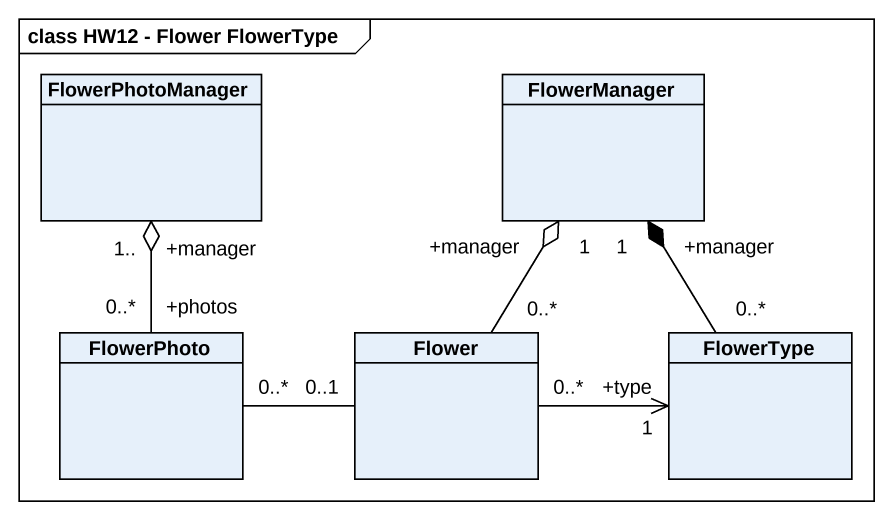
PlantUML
@startuml
mainframe class HW12 - Flower FlowerType
hide circle
hide empty members
class FlowerPhotoManager
class FlowerManager
class FlowerPhoto
class Flower
class FlowerType
FlowerPhotoManager "+manager\n1.." o-- "+photos\n0..*" FlowerPhoto
FlowerManager "+manager\n1" o-- "0..*" Flower
FlowerManager "+manager\n1" *-- "0..*" FlowerType
FlowerPhoto "0..*" -right- "0..1" Flower
Flower "0..*" -right-> "+type\n1" FlowerType
@enduml
